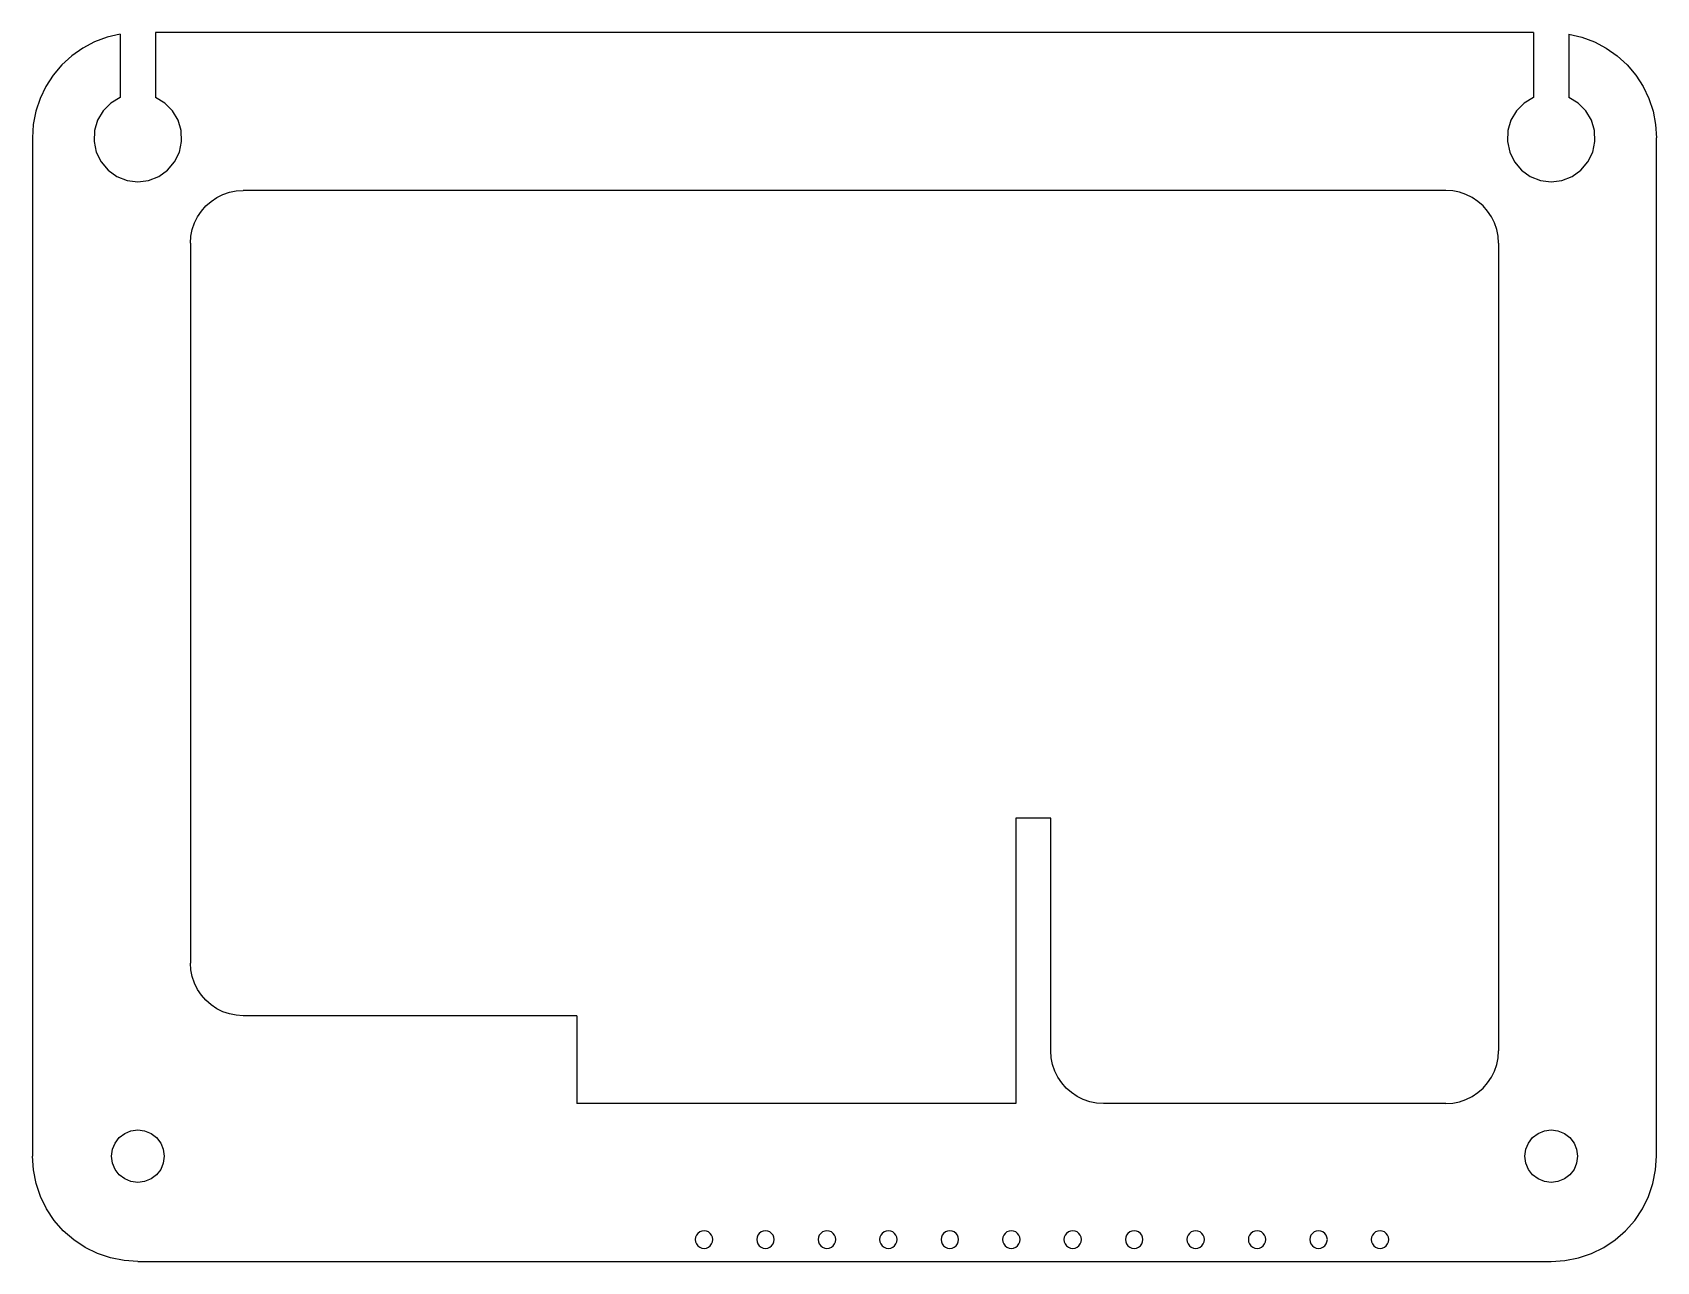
# Model space of a CAD drawing. Extents: x 1141 to 1326, y 0 to 140.
import ezdxf

# ---------------------------------------------------------------- set-up
doc = ezdxf.new("R2010")
doc.units = 0
doc.header["$LTSCALE"] = 1000
doc.linetypes.add('SKEMA_SOLID', pattern=[0])
doc.layers.add('Layer0_S_', color=20, linetype='SKEMA_SOLID')

msp = doc.modelspace()

# ---------------------------------------------------------------- linework, layer by layer
at = {"layer": 'Layer0_S_'}
for p, q in [((1147.63, 138.94), (1146.28, 138.23)), ((1149.07, 139.48), (1147.63, 138.94)), ((1150.56, 139.81), (1149.07, 139.48)), ((1150.56, 139.81), (1150.54, 132.58)), ((1154.56, 140), (1154.57, 132.58)), ((1311.56, 140), (1154.56, 140)), ((1311.56, 140), (1311.54, 132.58)), ((1315.56, 139.81), (1315.57, 132.58)), ((1315.56, 139.81), (1317.05, 139.48)), ((1317.05, 139.48), (1318.48, 138.94)), ((1318.48, 138.94), (1319.83, 138.23)), ((1145.03, 137.35), (1143.9, 136.31)), ((1146.28, 138.23), (1145.03, 137.35)), ((1319.83, 138.23), (1321.08, 137.35)), ((1321.08, 137.35), (1322.21, 136.31)), ((1142.92, 135.14), (1142.09, 133.86)), ((1143.9, 136.31), (1142.92, 135.14)), ((1322.21, 136.31), (1323.2, 135.14)), ((1323.2, 135.14), (1324.03, 133.86)), ((1142.09, 133.86), (1141.43, 132.48)), ((1324.03, 133.86), (1324.69, 132.48)), ((1141.43, 132.48), (1140.95, 131.03)), ((1149.48, 131.94), (1148.61, 131.07)), ((1150.54, 132.58), (1149.48, 131.94)), ((1155.63, 131.94), (1154.57, 132.58)), ((1156.51, 131.07), (1155.63, 131.94)), ((1310.48, 131.94), (1309.61, 131.07)), ((1311.54, 132.58), (1310.48, 131.94)), ((1316.63, 131.94), (1315.57, 132.58)), ((1317.51, 131.07), (1316.63, 131.94)), ((1324.69, 132.48), (1325.17, 131.03)), ((1140.65, 129.53), (1140.56, 128)), ((1140.95, 131.03), (1140.65, 129.53)), ((1147.98, 130), (1147.62, 128.82)), ((1148.61, 131.07), (1147.98, 130)), ((1157.14, 130), (1156.51, 131.07)), ((1157.49, 128.82), (1157.14, 130)), ((1308.98, 130), (1308.62, 128.82)), ((1309.61, 131.07), (1308.98, 130)), ((1318.14, 130), (1317.51, 131.07)), ((1318.49, 128.82), (1318.14, 130)), ((1325.17, 131.03), (1325.46, 129.53)), ((1325.46, 129.53), (1325.56, 128)), ((1140.56, 128), (1140.56, 12)), ((1147.62, 128.82), (1147.57, 127.58)), ((1157.54, 127.58), (1157.49, 128.82)), ((1308.62, 128.82), (1308.57, 127.58)), ((1318.54, 127.58), (1318.49, 128.82)), ((1325.56, 12), (1325.56, 128)), ((1147.57, 127.58), (1147.83, 126.37)), ((1147.83, 126.37), (1148.37, 125.26)), ((1156.74, 125.26), (1157.29, 126.37)), ((1157.29, 126.37), (1157.54, 127.58)), ((1308.57, 127.58), (1308.83, 126.37)), ((1308.83, 126.37), (1309.37, 125.26)), ((1317.74, 125.26), (1318.29, 126.37)), ((1318.29, 126.37), (1318.54, 127.58)), ((1148.37, 125.26), (1149.17, 124.32)), ((1149.17, 124.32), (1150.18, 123.6)), ((1154.94, 123.6), (1155.94, 124.32)), ((1155.94, 124.32), (1156.74, 125.26)), ((1309.37, 125.26), (1310.17, 124.32)), ((1310.17, 124.32), (1311.18, 123.6)), ((1315.94, 123.6), (1316.94, 124.32)), ((1316.94, 124.32), (1317.74, 125.26)), ((1150.18, 123.6), (1151.33, 123.15)), ((1151.33, 123.15), (1152.56, 123)), ((1152.56, 123), (1153.78, 123.15)), ((1153.78, 123.15), (1154.94, 123.6)), ((1311.18, 123.6), (1312.33, 123.15)), ((1312.33, 123.15), (1313.56, 123)), ((1313.56, 123), (1314.78, 123.15)), ((1314.78, 123.15), (1315.94, 123.6)), ((1160.31, 120.24), (1160.9, 120.76)), ((1160.9, 120.76), (1161.56, 121.2)), ((1161.56, 121.2), (1162.26, 121.54)), ((1162.26, 121.54), (1163, 121.8)), ((1163, 121.8), (1163.77, 121.95)), ((1163.77, 121.95), (1164.56, 122)), ((1301.56, 122), (1164.56, 122)), ((1302.34, 121.95), (1301.56, 122)), ((1303.11, 121.8), (1302.34, 121.95)), ((1303.85, 121.54), (1303.11, 121.8)), ((1304.56, 121.2), (1303.85, 121.54)), ((1305.21, 120.76), (1304.56, 121.2)), ((1305.8, 120.24), (1305.21, 120.76)), ((1159.01, 118.3), (1159.36, 119)), ((1159.36, 119), (1159.8, 119.65)), ((1159.8, 119.65), (1160.31, 120.24)), ((1306.32, 119.65), (1305.8, 120.24)), ((1306.75, 119), (1306.32, 119.65)), ((1307.1, 118.3), (1306.75, 119)), ((1158.56, 116), (1158.61, 116.78)), ((1158.61, 116.78), (1158.76, 117.55)), ((1158.76, 117.55), (1159.01, 118.3)), ((1307.35, 117.55), (1307.1, 118.3)), ((1307.51, 116.78), (1307.35, 117.55)), ((1307.56, 116), (1307.51, 116.78)), ((1158.56, 116), (1158.56, 34)), ((1307.56, 116), (1307.56, 24)), ((1252.56, 50.5), (1252.56, 18)), ((1256.56, 50.5), (1252.56, 50.5)), ((1256.56, 24), (1256.56, 50.5)), ((1158.61, 33.22), (1158.56, 34)), ((1158.76, 32.45), (1158.61, 33.22)), ((1159.01, 31.7), (1158.76, 32.45)), ((1159.36, 31), (1159.01, 31.7)), ((1159.8, 30.35), (1159.36, 31)), ((1160.31, 29.76), (1159.8, 30.35)), ((1160.9, 29.24), (1160.31, 29.76)), ((1161.56, 28.8), (1160.9, 29.24)), ((1162.26, 28.46), (1161.56, 28.8)), ((1163, 28.2), (1162.26, 28.46)), ((1163.77, 28.05), (1163, 28.2)), ((1164.56, 28), (1163.77, 28.05)), ((1202.56, 28), (1164.56, 28)), ((1202.56, 28), (1202.56, 18)), ((1256.61, 23.22), (1256.56, 24)), ((1256.76, 22.45), (1256.61, 23.22)), ((1257.01, 21.7), (1256.76, 22.45)), ((1307.1, 21.7), (1307.35, 22.45)), ((1307.35, 22.45), (1307.51, 23.22)), ((1307.51, 23.22), (1307.56, 24)), ((1257.36, 21), (1257.01, 21.7)), ((1257.8, 20.35), (1257.36, 21)), ((1306.32, 20.35), (1306.75, 21)), ((1306.75, 21), (1307.1, 21.7)), ((1258.31, 19.76), (1257.8, 20.35)), ((1258.9, 19.24), (1258.31, 19.76)), ((1259.56, 18.8), (1258.9, 19.24)), ((1260.26, 18.46), (1259.56, 18.8)), ((1303.85, 18.46), (1304.56, 18.8)), ((1304.56, 18.8), (1305.21, 19.24)), ((1305.21, 19.24), (1305.8, 19.76)), ((1305.8, 19.76), (1306.32, 20.35)), ((1252.56, 18), (1202.56, 18)), ((1261, 18.2), (1260.26, 18.46)), ((1261.77, 18.05), (1261, 18.2)), ((1262.56, 18), (1261.77, 18.05)), ((1301.56, 18), (1262.56, 18)), ((1301.56, 18), (1302.34, 18.05)), ((1302.34, 18.05), (1303.11, 18.2)), ((1303.11, 18.2), (1303.85, 18.46)), ((1151.06, 14.6), (1151.78, 14.9)), ((1151.78, 14.9), (1152.56, 15)), ((1152.56, 15), (1153.33, 14.9)), ((1153.33, 14.9), (1154.06, 14.6)), ((1312.06, 14.6), (1312.78, 14.9)), ((1312.78, 14.9), (1313.56, 15)), ((1313.56, 15), (1314.33, 14.9)), ((1314.33, 14.9), (1315.06, 14.6)), ((1149.66, 12.78), (1149.96, 13.5)), ((1149.96, 13.5), (1150.44, 14.12)), ((1150.44, 14.12), (1151.06, 14.6)), ((1154.06, 14.6), (1154.68, 14.12)), ((1154.68, 14.12), (1155.16, 13.5)), ((1155.16, 13.5), (1155.46, 12.78)), ((1310.66, 12.78), (1310.96, 13.5)), ((1310.96, 13.5), (1311.44, 14.12)), ((1311.44, 14.12), (1312.06, 14.6)), ((1315.06, 14.6), (1315.68, 14.12)), ((1315.68, 14.12), (1316.16, 13.5)), ((1316.16, 13.5), (1316.46, 12.78)), ((1140.66, 10.43), (1140.56, 12)), ((1149.56, 12), (1149.66, 12.78)), ((1149.66, 11.22), (1149.56, 12)), ((1149.96, 10.5), (1149.66, 11.22)), ((1155.46, 11.22), (1155.16, 10.5)), ((1155.46, 12.78), (1155.56, 12)), ((1155.56, 12), (1155.46, 11.22)), ((1310.56, 12), (1310.66, 12.78)), ((1310.66, 11.22), (1310.56, 12)), ((1310.96, 10.5), (1310.66, 11.22)), ((1316.46, 11.22), (1316.16, 10.5)), ((1316.46, 12.78), (1316.56, 12)), ((1316.56, 12), (1316.46, 11.22)), ((1325.45, 10.43), (1325.56, 12)), ((1140.97, 8.89), (1140.66, 10.43)), ((1150.44, 9.88), (1149.96, 10.5)), ((1151.06, 9.4), (1150.44, 9.88)), ((1151.78, 9.1), (1151.06, 9.4)), ((1154.06, 9.4), (1153.33, 9.1)), ((1154.68, 9.88), (1154.06, 9.4)), ((1155.16, 10.5), (1154.68, 9.88)), ((1311.44, 9.88), (1310.96, 10.5)), ((1312.06, 9.4), (1311.44, 9.88)), ((1312.78, 9.1), (1312.06, 9.4)), ((1315.06, 9.4), (1314.33, 9.1)), ((1315.68, 9.88), (1315.06, 9.4)), ((1316.16, 10.5), (1315.68, 9.88)), ((1325.15, 8.89), (1325.45, 10.43)), ((1141.47, 7.41), (1140.97, 8.89)), ((1142.17, 6), (1141.47, 7.41)), ((1152.56, 9), (1151.78, 9.1)), ((1153.33, 9.1), (1152.56, 9)), ((1313.56, 9), (1312.78, 9.1)), ((1314.33, 9.1), (1313.56, 9)), ((1323.95, 6), (1324.64, 7.41)), ((1324.64, 7.41), (1325.15, 8.89)), ((1143.04, 4.69), (1142.17, 6)), ((1323.08, 4.69), (1323.95, 6)), ((1144.07, 3.51), (1143.04, 4.69)), ((1322.04, 3.51), (1323.08, 4.69)), ((1145.25, 2.48), (1144.07, 3.51)), ((1146.56, 1.61), (1145.25, 2.48)), ((1216.09, 2.76), (1216.06, 2.5)), ((1216.06, 2.5), (1216.09, 2.24)), ((1216.19, 3), (1216.09, 2.76)), ((1216.09, 2.24), (1216.19, 2)), ((1216.35, 3.21), (1216.19, 3)), ((1216.19, 2), (1216.35, 1.79)), ((1216.56, 3.37), (1216.35, 3.21)), ((1216.8, 3.47), (1216.56, 3.37)), ((1217.06, 3.5), (1216.8, 3.47)), ((1217.32, 3.47), (1217.06, 3.5)), ((1217.56, 3.37), (1217.32, 3.47)), ((1217.76, 3.21), (1217.56, 3.37)), ((1217.92, 3), (1217.76, 3.21)), ((1217.76, 1.79), (1217.92, 2)), ((1218.02, 2.76), (1217.92, 3)), ((1217.92, 2), (1218.02, 2.24)), ((1218.06, 2.5), (1218.02, 2.76)), ((1218.02, 2.24), (1218.06, 2.5)), ((1223.09, 2.76), (1223.06, 2.5)), ((1223.06, 2.5), (1223.09, 2.24)), ((1223.19, 3), (1223.09, 2.76)), ((1223.09, 2.24), (1223.19, 2)), ((1223.35, 3.21), (1223.19, 3)), ((1223.19, 2), (1223.35, 1.79)), ((1223.56, 3.37), (1223.35, 3.21)), ((1223.8, 3.47), (1223.56, 3.37)), ((1224.06, 3.5), (1223.8, 3.47)), ((1224.32, 3.47), (1224.06, 3.5)), ((1224.56, 3.37), (1224.32, 3.47)), ((1224.76, 3.21), (1224.56, 3.37)), ((1224.92, 3), (1224.76, 3.21)), ((1224.76, 1.79), (1224.92, 2)), ((1225.02, 2.76), (1224.92, 3)), ((1224.92, 2), (1225.02, 2.24)), ((1225.06, 2.5), (1225.02, 2.76)), ((1225.02, 2.24), (1225.06, 2.5)), ((1230.09, 2.76), (1230.06, 2.5)), ((1230.06, 2.5), (1230.09, 2.24)), ((1230.19, 3), (1230.09, 2.76)), ((1230.09, 2.24), (1230.19, 2)), ((1230.35, 3.21), (1230.19, 3)), ((1230.19, 2), (1230.35, 1.79)), ((1230.56, 3.37), (1230.35, 3.21)), ((1230.8, 3.47), (1230.56, 3.37)), ((1231.06, 3.5), (1230.8, 3.47)), ((1231.32, 3.47), (1231.06, 3.5)), ((1231.56, 3.37), (1231.32, 3.47)), ((1231.76, 3.21), (1231.56, 3.37)), ((1231.92, 3), (1231.76, 3.21)), ((1231.76, 1.79), (1231.92, 2)), ((1232.02, 2.76), (1231.92, 3)), ((1231.92, 2), (1232.02, 2.24)), ((1232.06, 2.5), (1232.02, 2.76)), ((1232.02, 2.24), (1232.06, 2.5)), ((1237.09, 2.76), (1237.06, 2.5)), ((1237.06, 2.5), (1237.09, 2.24)), ((1237.19, 3), (1237.09, 2.76)), ((1237.09, 2.24), (1237.19, 2)), ((1237.35, 3.21), (1237.19, 3)), ((1237.19, 2), (1237.35, 1.79)), ((1237.56, 3.37), (1237.35, 3.21)), ((1237.8, 3.47), (1237.56, 3.37)), ((1238.06, 3.5), (1237.8, 3.47)), ((1238.32, 3.47), (1238.06, 3.5)), ((1238.56, 3.37), (1238.32, 3.47)), ((1238.76, 3.21), (1238.56, 3.37)), ((1238.92, 3), (1238.76, 3.21)), ((1238.76, 1.79), (1238.92, 2)), ((1239.02, 2.76), (1238.92, 3)), ((1238.92, 2), (1239.02, 2.24)), ((1239.06, 2.5), (1239.02, 2.76)), ((1239.02, 2.24), (1239.06, 2.5)), ((1244.09, 2.76), (1244.06, 2.5)), ((1244.06, 2.5), (1244.09, 2.24)), ((1244.19, 3), (1244.09, 2.76)), ((1244.09, 2.24), (1244.19, 2)), ((1244.35, 3.21), (1244.19, 3)), ((1244.19, 2), (1244.35, 1.79)), ((1244.56, 3.37), (1244.35, 3.21)), ((1244.8, 3.47), (1244.56, 3.37)), ((1245.06, 3.5), (1244.8, 3.47)), ((1245.32, 3.47), (1245.06, 3.5)), ((1245.56, 3.37), (1245.32, 3.47)), ((1245.76, 3.21), (1245.56, 3.37)), ((1245.92, 3), (1245.76, 3.21)), ((1245.76, 1.79), (1245.92, 2)), ((1246.02, 2.76), (1245.92, 3)), ((1245.92, 2), (1246.02, 2.24)), ((1246.06, 2.5), (1246.02, 2.76)), ((1246.02, 2.24), (1246.06, 2.5)), ((1251.09, 2.76), (1251.06, 2.5)), ((1251.06, 2.5), (1251.09, 2.24)), ((1251.19, 3), (1251.09, 2.76)), ((1251.09, 2.24), (1251.19, 2)), ((1251.35, 3.21), (1251.19, 3)), ((1251.19, 2), (1251.35, 1.79)), ((1251.56, 3.37), (1251.35, 3.21)), ((1251.8, 3.47), (1251.56, 3.37)), ((1252.06, 3.5), (1251.8, 3.47)), ((1252.32, 3.47), (1252.06, 3.5)), ((1252.56, 3.37), (1252.32, 3.47)), ((1252.76, 3.21), (1252.56, 3.37)), ((1252.92, 3), (1252.76, 3.21)), ((1252.76, 1.79), (1252.92, 2)), ((1253.02, 2.76), (1252.92, 3)), ((1252.92, 2), (1253.02, 2.24)), ((1253.06, 2.5), (1253.02, 2.76)), ((1253.02, 2.24), (1253.06, 2.5)), ((1258.09, 2.76), (1258.06, 2.5)), ((1258.06, 2.5), (1258.09, 2.24)), ((1258.19, 3), (1258.09, 2.76)), ((1258.09, 2.24), (1258.19, 2)), ((1258.35, 3.21), (1258.19, 3)), ((1258.19, 2), (1258.35, 1.79)), ((1258.56, 3.37), (1258.35, 3.21)), ((1258.8, 3.47), (1258.56, 3.37)), ((1259.06, 3.5), (1258.8, 3.47)), ((1259.32, 3.47), (1259.06, 3.5)), ((1259.56, 3.37), (1259.32, 3.47)), ((1259.76, 3.21), (1259.56, 3.37)), ((1259.92, 3), (1259.76, 3.21)), ((1259.76, 1.79), (1259.92, 2)), ((1260.02, 2.76), (1259.92, 3)), ((1259.92, 2), (1260.02, 2.24)), ((1260.06, 2.5), (1260.02, 2.76)), ((1260.02, 2.24), (1260.06, 2.5)), ((1265.09, 2.76), (1265.06, 2.5)), ((1265.06, 2.5), (1265.09, 2.24)), ((1265.19, 3), (1265.09, 2.76)), ((1265.09, 2.24), (1265.19, 2)), ((1265.35, 3.21), (1265.19, 3)), ((1265.19, 2), (1265.35, 1.79)), ((1265.56, 3.37), (1265.35, 3.21)), ((1265.8, 3.47), (1265.56, 3.37)), ((1266.06, 3.5), (1265.8, 3.47)), ((1266.32, 3.47), (1266.06, 3.5)), ((1266.56, 3.37), (1266.32, 3.47)), ((1266.76, 3.21), (1266.56, 3.37)), ((1266.92, 3), (1266.76, 3.21)), ((1266.76, 1.79), (1266.92, 2)), ((1267.02, 2.76), (1266.92, 3)), ((1266.92, 2), (1267.02, 2.24)), ((1267.06, 2.5), (1267.02, 2.76)), ((1267.02, 2.24), (1267.06, 2.5)), ((1272.09, 2.76), (1272.06, 2.5)), ((1272.06, 2.5), (1272.09, 2.24)), ((1272.19, 3), (1272.09, 2.76)), ((1272.09, 2.24), (1272.19, 2)), ((1272.35, 3.21), (1272.19, 3)), ((1272.19, 2), (1272.35, 1.79)), ((1272.56, 3.37), (1272.35, 3.21)), ((1272.8, 3.47), (1272.56, 3.37)), ((1273.06, 3.5), (1272.8, 3.47)), ((1273.32, 3.47), (1273.06, 3.5)), ((1273.56, 3.37), (1273.32, 3.47)), ((1273.76, 3.21), (1273.56, 3.37)), ((1273.92, 3), (1273.76, 3.21)), ((1273.76, 1.79), (1273.92, 2)), ((1274.02, 2.76), (1273.92, 3)), ((1273.92, 2), (1274.02, 2.24)), ((1274.06, 2.5), (1274.02, 2.76)), ((1274.02, 2.24), (1274.06, 2.5)), ((1279.09, 2.76), (1279.06, 2.5)), ((1279.06, 2.5), (1279.09, 2.24)), ((1279.19, 3), (1279.09, 2.76)), ((1279.09, 2.24), (1279.19, 2)), ((1279.35, 3.21), (1279.19, 3)), ((1279.19, 2), (1279.35, 1.79)), ((1279.56, 3.37), (1279.35, 3.21)), ((1279.8, 3.47), (1279.56, 3.37)), ((1280.06, 3.5), (1279.8, 3.47)), ((1280.32, 3.47), (1280.06, 3.5)), ((1280.56, 3.37), (1280.32, 3.47)), ((1280.76, 3.21), (1280.56, 3.37)), ((1280.92, 3), (1280.76, 3.21)), ((1280.76, 1.79), (1280.92, 2)), ((1281.02, 2.76), (1280.92, 3)), ((1280.92, 2), (1281.02, 2.24)), ((1281.06, 2.5), (1281.02, 2.76)), ((1281.02, 2.24), (1281.06, 2.5)), ((1286.09, 2.76), (1286.06, 2.5)), ((1286.06, 2.5), (1286.09, 2.24)), ((1286.19, 3), (1286.09, 2.76)), ((1286.09, 2.24), (1286.19, 2)), ((1286.35, 3.21), (1286.19, 3)), ((1286.19, 2), (1286.35, 1.79)), ((1286.56, 3.37), (1286.35, 3.21)), ((1286.8, 3.47), (1286.56, 3.37)), ((1287.06, 3.5), (1286.8, 3.47)), ((1287.32, 3.47), (1287.06, 3.5)), ((1287.56, 3.37), (1287.32, 3.47)), ((1287.76, 3.21), (1287.56, 3.37)), ((1287.92, 3), (1287.76, 3.21)), ((1287.76, 1.79), (1287.92, 2)), ((1288.02, 2.76), (1287.92, 3)), ((1287.92, 2), (1288.02, 2.24)), ((1288.06, 2.5), (1288.02, 2.76)), ((1288.02, 2.24), (1288.06, 2.5)), ((1293.09, 2.76), (1293.06, 2.5)), ((1293.06, 2.5), (1293.09, 2.24)), ((1293.19, 3), (1293.09, 2.76)), ((1293.09, 2.24), (1293.19, 2)), ((1293.35, 3.21), (1293.19, 3)), ((1293.19, 2), (1293.35, 1.79)), ((1293.56, 3.37), (1293.35, 3.21)), ((1293.8, 3.47), (1293.56, 3.37)), ((1294.06, 3.5), (1293.8, 3.47)), ((1294.32, 3.47), (1294.06, 3.5)), ((1294.56, 3.37), (1294.32, 3.47)), ((1294.76, 3.21), (1294.56, 3.37)), ((1294.92, 3), (1294.76, 3.21)), ((1294.76, 1.79), (1294.92, 2)), ((1295.02, 2.76), (1294.92, 3)), ((1294.92, 2), (1295.02, 2.24)), ((1295.06, 2.5), (1295.02, 2.76)), ((1295.02, 2.24), (1295.06, 2.5)), ((1319.56, 1.61), (1320.86, 2.48)), ((1320.86, 2.48), (1322.04, 3.51)), ((1147.97, 0.91), (1146.56, 1.61)), ((1149.45, 0.41), (1147.97, 0.91)), ((1150.99, 0.1), (1149.45, 0.41)), ((1152.56, 0), (1150.99, 0.1)), ((1152.56, 0), (1313.56, 0)), ((1216.35, 1.79), (1216.56, 1.63)), ((1216.56, 1.63), (1216.8, 1.53)), ((1216.8, 1.53), (1217.06, 1.5)), ((1217.06, 1.5), (1217.32, 1.53)), ((1217.32, 1.53), (1217.56, 1.63)), ((1217.56, 1.63), (1217.76, 1.79)), ((1223.35, 1.79), (1223.56, 1.63)), ((1223.56, 1.63), (1223.8, 1.53)), ((1223.8, 1.53), (1224.06, 1.5)), ((1224.06, 1.5), (1224.32, 1.53)), ((1224.32, 1.53), (1224.56, 1.63)), ((1224.56, 1.63), (1224.76, 1.79)), ((1230.35, 1.79), (1230.56, 1.63)), ((1230.56, 1.63), (1230.8, 1.53)), ((1230.8, 1.53), (1231.06, 1.5)), ((1231.06, 1.5), (1231.32, 1.53)), ((1231.32, 1.53), (1231.56, 1.63)), ((1231.56, 1.63), (1231.76, 1.79)), ((1237.35, 1.79), (1237.56, 1.63)), ((1237.56, 1.63), (1237.8, 1.53)), ((1237.8, 1.53), (1238.06, 1.5)), ((1238.06, 1.5), (1238.32, 1.53)), ((1238.32, 1.53), (1238.56, 1.63)), ((1238.56, 1.63), (1238.76, 1.79)), ((1244.35, 1.79), (1244.56, 1.63)), ((1244.56, 1.63), (1244.8, 1.53)), ((1244.8, 1.53), (1245.06, 1.5)), ((1245.06, 1.5), (1245.32, 1.53)), ((1245.32, 1.53), (1245.56, 1.63)), ((1245.56, 1.63), (1245.76, 1.79)), ((1251.35, 1.79), (1251.56, 1.63)), ((1251.56, 1.63), (1251.8, 1.53)), ((1251.8, 1.53), (1252.06, 1.5)), ((1252.06, 1.5), (1252.32, 1.53)), ((1252.32, 1.53), (1252.56, 1.63)), ((1252.56, 1.63), (1252.76, 1.79)), ((1258.35, 1.79), (1258.56, 1.63)), ((1258.56, 1.63), (1258.8, 1.53)), ((1258.8, 1.53), (1259.06, 1.5)), ((1259.06, 1.5), (1259.32, 1.53)), ((1259.32, 1.53), (1259.56, 1.63)), ((1259.56, 1.63), (1259.76, 1.79)), ((1265.35, 1.79), (1265.56, 1.63)), ((1265.56, 1.63), (1265.8, 1.53)), ((1265.8, 1.53), (1266.06, 1.5)), ((1266.06, 1.5), (1266.32, 1.53)), ((1266.32, 1.53), (1266.56, 1.63)), ((1266.56, 1.63), (1266.76, 1.79)), ((1272.35, 1.79), (1272.56, 1.63)), ((1272.56, 1.63), (1272.8, 1.53)), ((1272.8, 1.53), (1273.06, 1.5)), ((1273.06, 1.5), (1273.32, 1.53)), ((1273.32, 1.53), (1273.56, 1.63)), ((1273.56, 1.63), (1273.76, 1.79)), ((1279.35, 1.79), (1279.56, 1.63)), ((1279.56, 1.63), (1279.8, 1.53)), ((1279.8, 1.53), (1280.06, 1.5)), ((1280.06, 1.5), (1280.32, 1.53)), ((1280.32, 1.53), (1280.56, 1.63)), ((1280.56, 1.63), (1280.76, 1.79)), ((1286.35, 1.79), (1286.56, 1.63)), ((1286.56, 1.63), (1286.8, 1.53)), ((1286.8, 1.53), (1287.06, 1.5)), ((1287.06, 1.5), (1287.32, 1.53)), ((1287.32, 1.53), (1287.56, 1.63)), ((1287.56, 1.63), (1287.76, 1.79)), ((1293.35, 1.79), (1293.56, 1.63)), ((1293.56, 1.63), (1293.8, 1.53)), ((1293.8, 1.53), (1294.06, 1.5)), ((1294.06, 1.5), (1294.32, 1.53)), ((1294.32, 1.53), (1294.56, 1.63)), ((1294.56, 1.63), (1294.76, 1.79)), ((1313.56, 0), (1315.12, 0.1)), ((1315.12, 0.1), (1316.66, 0.41)), ((1316.66, 0.41), (1318.15, 0.91)), ((1318.15, 0.91), (1319.56, 1.61))]:
    msp.add_line(p, q, dxfattribs=at)

doc.saveas('drawing.dxf')
